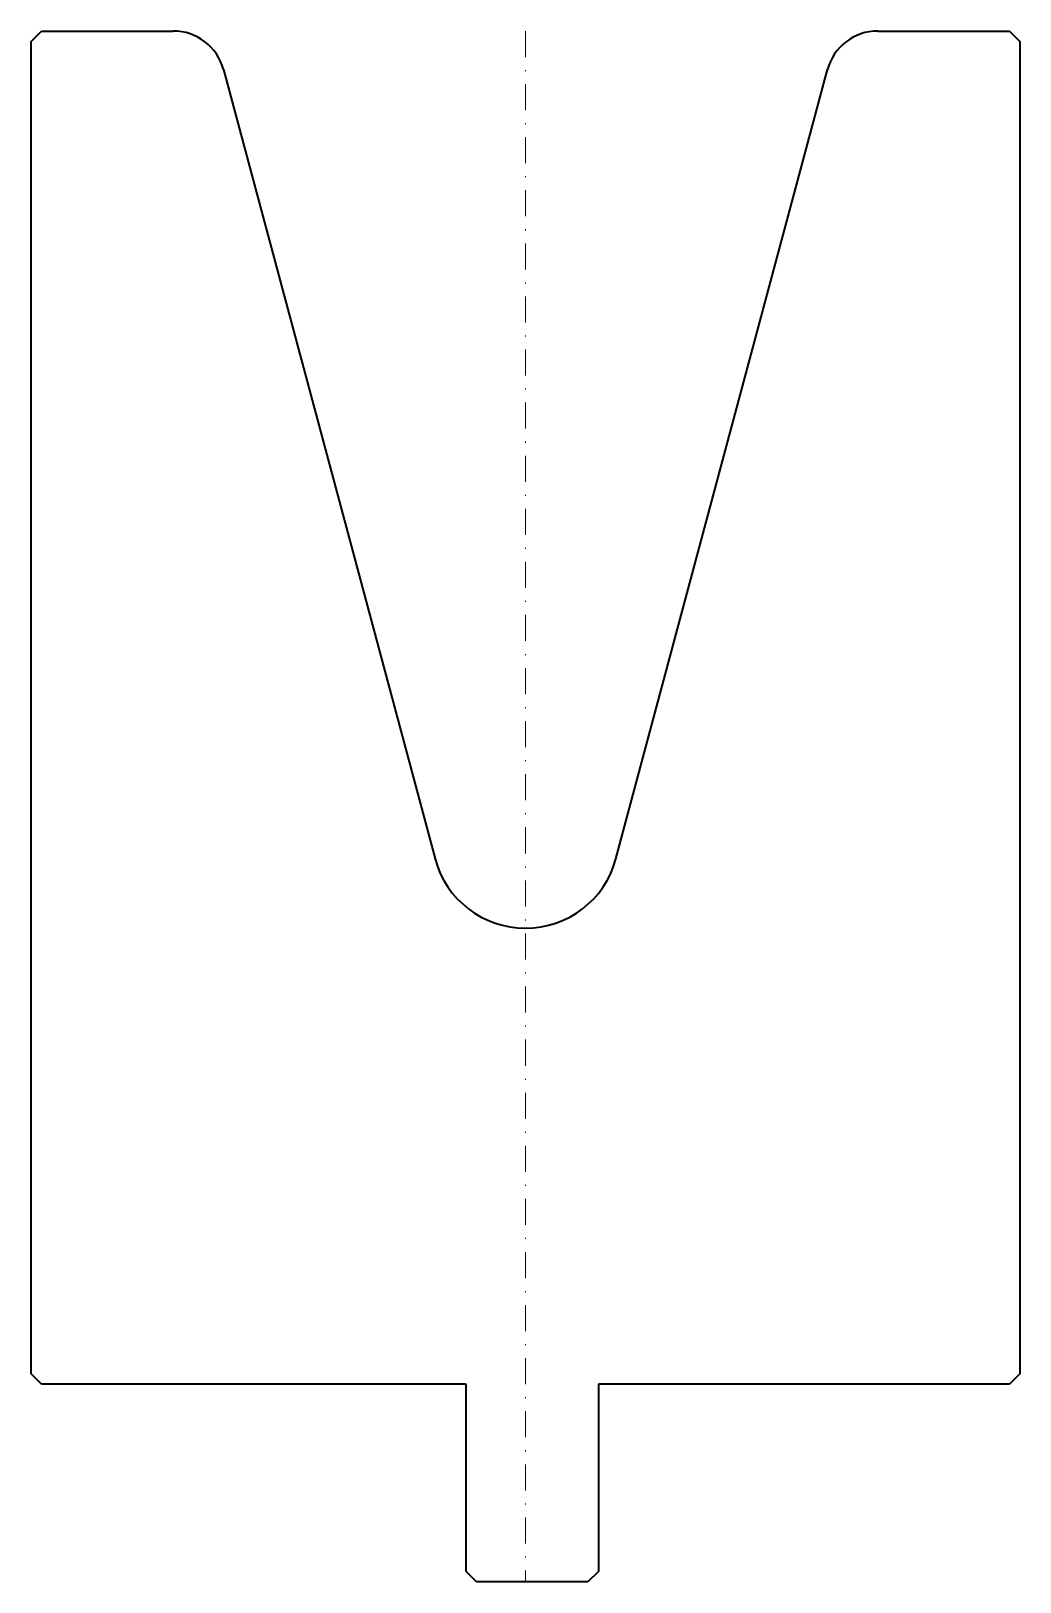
# Model space of a CAD drawing. Header units: millimetres. Extents: x -48 to 48, y -149 to 0.
import ezdxf

# ---------------------------------------------------------------- set-up
doc = ezdxf.new("R2010")
doc.units = ezdxf.units.MM
doc.header["$LTSCALE"] = 5
doc.linetypes.add('AUSGEZOGEN', pattern=[0])
doc.linetypes.add('DASHDOT', pattern=[1, 0.5, -0.25, 0, -0.25])
doc.layers.add('2', color=7, linetype='Continuous')

msp = doc.modelspace()

# ---------------------------------------------------------------- linework, layer by layer
at = {"layer": '2', "color": 7, "linetype": 'DASHDOT', "lineweight": 18}
msp.add_line((0, 0), (0, -149), dxfattribs=at)
at = {"layer": '2', "color": 7, "linetype": 'AUSGEZOGEN', "lineweight": 35}
for p, q in [((-47.5, -1), (-46.5, 0)), ((-47.5, -129), (-47.5, -1)), ((-46.5, 0), (-33.84, 0)), ((33.84, 0), (46.5, 0)), ((46.5, 0), (47.5, -1)), ((47.5, -1), (47.5, -129)), ((-29.01, -3.71), (-8.69, -79.52)), ((8.69, -79.52), (29.01, -3.71)), ((-46.5, -130), (-47.5, -129)), ((47.5, -129), (46.5, -130)), ((-5.7, -130), (-46.5, -130)), ((-5.7, -148), (-5.7, -130)), ((46.5, -130), (7, -130)), ((7, -130), (7, -148)), ((-4.7, -149), (-5.7, -148)), ((6, -149), (-4.7, -149)), ((7, -148), (6, -149))]:
    msp.add_line(p, q, dxfattribs=at)
for centre, radius, start, end in [((-33.84, -5), 5, 15, 90), ((33.84, -5), 5, 90, 165), ((0, -77.19), 9, 195, 345)]:
    msp.add_arc(centre, radius, start, end, dxfattribs=at)

doc.saveas('drawing.dxf')
